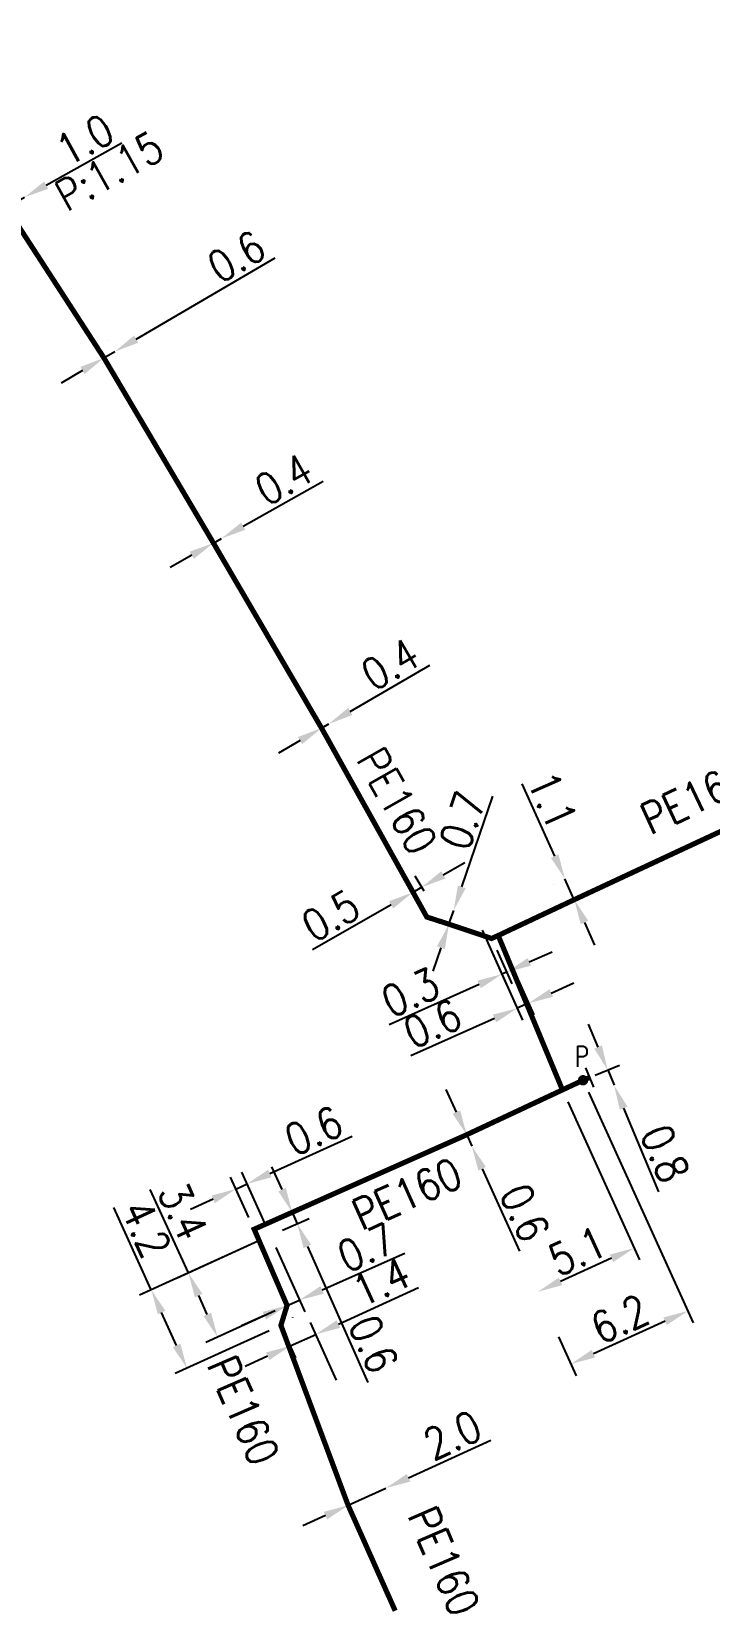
# Model space of a CAD drawing. Header units: millimetres. Extents: x 160996 to 162003, y 120996 to 122000.
# Drawn here: x 161484.8 to 161517.5, y 120999.9 to 121076.2 of the extents above; entities that cross this region are included whole.
import ezdxf
from ezdxf.enums import TextEntityAlignment as Align

# ---------------------------------------------------------------- set-up
doc = ezdxf.new("R2010")
doc.units = ezdxf.units.MM
doc.header["$PDMODE"] = 34
doc.linetypes.add('L_25_PE', pattern=[2000, 1000, 1000])
doc.layers.get('0').update_dxf_attribs({"linetype": 'CONTINUOUS'})
doc.layers.get('Defpoints').update_dxf_attribs({"linetype": 'CONTINUOUS'})
for name, color, linetype in [('L_150', 1, 'CONTINUOUS'), ('L_300', 7, 'CONTINUOUS'), ('L_340', 7, 'CONTINUOUS')]:
    doc.layers.add(name, color=color, linetype=linetype)
doc.styles.add('G_ROMANS', font='ROMANS.SHX', dxfattribs={"width": 0.75})
doc.styles.get("Standard").update_dxf_attribs({"font": 'romans.shx', "width": 0.85})
doc.dimstyles.get("Standard").update_dxf_attribs({"dimtxt": 1.5, "dimasz": 1.2, "dimexe": 0.625, "dimexo": 0.625, "dimgap": 0.25, "dimtad": 1, "dimdec": 1, "dimzin": 0, "dimdsep": 46, "dimtxsty": 'Standard', "dimcen": -0.5, "dimadec": 0, "dimazin": 0, "dimtfac": 1, "dimtdec": 1, "dimtmove": 0, "dimatfit": 3, "dimfxl": 0, "dimtolj": 1, "dimtzin": 0, "dimarcsym": 0})

# ---------------------------------------------------------------- blocks, each defined once
blk = doc.blocks.new('*D553')
at = {"layer": 'Defpoints', "color": 0, "linetype": 'Continuous', "transparency": 16777216}
for p in [(161496.351, 121018.114), (161492.381, 121016.304), (161497.142, 121014.737)]:
    blk.add_point(p, dxfattribs=at)
at = {"layer": 'L_150', "color": 0, "linetype": 'Continuous', "lineweight": -2, "transparency": 16777216}
for p, q in [((161492.381, 121016.304), (161490.543, 121020.338)), ((161495.783, 121017.854), (161491.812, 121016.045)), ((161493.293, 121014.302), (161492.878, 121015.212)), ((161496.573, 121014.478), (161493.222, 121012.951))]:
    blk.add_line(p, q, dxfattribs=at)
at = {"layer": 'L_150', "color": 0, "linetype": 'Continuous', "transparency": 16777216}
for points in [[(161493.06, 121015.295), (161492.696, 121015.129), (161492.381, 121016.304)], [(161493.475, 121014.385), (161493.111, 121014.219), (161493.79, 121013.21)]]:
    blk.add_solid(points, dxfattribs=at)
at = {"layer": 'L_150', "color": 0, "linetype": 'Continuous', "transparency": 16777216, "insert": (161492.123, 121019.282), "char_height": 1.5, "attachment_point": 5, "rotation": 294.49477}
blk.add_mtext('\\A1;3.4', dxfattribs=at)
blk = doc.blocks.new('*D554')
at = {"layer": 'Defpoints', "color": 0, "linetype": 'Continuous', "transparency": 16777216}
for p in [(161496.351, 121018.114), (161490.592, 121015.489), (161496.844, 121013.777)]:
    blk.add_point(p, dxfattribs=at)
at = {"layer": 'L_150', "color": 0, "linetype": 'Continuous', "lineweight": -2, "transparency": 16777216}
for p, q in [((161490.592, 121015.489), (161488.779, 121019.467)), ((161495.783, 121017.854), (161490.023, 121015.23)), ((161491.815, 121012.805), (161491.089, 121014.397)), ((161496.275, 121013.518), (161491.744, 121011.454))]:
    blk.add_line(p, q, dxfattribs=at)
at = {"layer": 'L_150', "color": 0, "linetype": 'Continuous', "transparency": 16777216}
for points in [[(161491.271, 121014.48), (161490.907, 121014.314), (161490.592, 121015.489)], [(161491.997, 121012.888), (161491.633, 121012.722), (161492.312, 121011.713)]]:
    blk.add_solid(points, dxfattribs=at)
at = {"layer": 'L_150', "color": 0, "linetype": 'Continuous', "transparency": 16777216, "insert": (161490.347, 121018.439), "char_height": 1.5, "attachment_point": 5, "rotation": 294.49477}
blk.add_mtext('\\A1;4.2', dxfattribs=at)
blk = doc.blocks.new('*D555')
at = {"layer": 'Defpoints', "color": 0, "linetype": 'Continuous', "transparency": 16777216}
for p in [(161496.351, 121018.114), (161497.738, 121014.998), (161497.142, 121014.737)]:
    blk.add_point(p, dxfattribs=at)
at = {"layer": 'L_150', "color": 0, "linetype": 'Continuous', "lineweight": -2, "transparency": 16777216}
for p, q in [((161496.606, 121017.542), (161497.992, 121014.427)), ((161498.834, 121015.486), (161502.828, 121017.262)), ((161497.144, 121014.734), (161497.738, 121014.998)), ((161496.047, 121014.246), (161494.951, 121013.758)), ((161497.396, 121014.166), (161497.398, 121014.163))]:
    blk.add_line(p, q, dxfattribs=at)
at = {"layer": 'L_150', "color": 0, "linetype": 'Continuous', "transparency": 16777216}
for points in [[(161498.753, 121015.668), (161498.915, 121015.303), (161497.738, 121014.998)], [(161495.966, 121014.429), (161496.129, 121014.063), (161497.144, 121014.734)]]:
    blk.add_solid(points, dxfattribs=at)
at = {"layer": 'L_150', "color": 0, "linetype": 'Continuous', "transparency": 16777216, "insert": (161500.973, 121017.532), "char_height": 1.5, "attachment_point": 5, "rotation": 23.98407}
blk.add_mtext('\\A1;0.7', dxfattribs=at)
blk = doc.blocks.new('*D556')
at = {"layer": 'Defpoints', "color": 0, "linetype": 'Continuous', "transparency": 16777216}
for p in [(161496.844, 121013.777), (161498.525, 121013.342), (161499.791, 121010.565)]:
    blk.add_point(p, dxfattribs=at)
at = {"layer": 'L_150', "color": 0, "linetype": 'Continuous', "lineweight": -2, "transparency": 16777216}
for p, q in [((161499.617, 121013.84), (161503.485, 121015.602)), ((161499.532, 121011.134), (161498.266, 121013.911)), ((161497.103, 121013.209), (161497.556, 121012.214)), ((161497.297, 121012.783), (161498.525, 121013.342)), ((161496.205, 121012.285), (161495.113, 121011.788))]:
    blk.add_line(p, q, dxfattribs=at)
at = {"layer": 'L_150', "color": 0, "linetype": 'Continuous', "transparency": 16777216}
for points in [[(161499.534, 121014.022), (161499.7, 121013.658), (161498.525, 121013.342)], [(161496.122, 121012.467), (161496.288, 121012.103), (161497.297, 121012.783)]]:
    blk.add_solid(points, dxfattribs=at)
at = {"layer": 'L_150', "color": 0, "linetype": 'Continuous', "transparency": 16777216, "insert": (161501.682, 121015.88), "char_height": 1.5, "attachment_point": 5, "rotation": 24.49477}
blk.add_mtext('\\A1;1.4', dxfattribs=at)
blk = doc.blocks.new('*D557')
at = {"layer": 'Defpoints', "color": 0, "linetype": 'Continuous', "transparency": 16777216}
for p in [(161501.907, 121005.92), (161501.907, 121005.92), (161500.087, 121005.091)]:
    blk.add_point(p, dxfattribs=at)
at = {"layer": 'L_150', "color": 0, "linetype": 'Continuous', "lineweight": -2, "transparency": 16777216}
for p, q in [((161502.999, 121006.417), (161506.977, 121008.23)), ((161500.087, 121005.091), (161501.907, 121005.92)), ((161498.995, 121004.593), (161497.903, 121004.096))]:
    blk.add_line(p, q, dxfattribs=at)
at = {"layer": 'L_150', "color": 0, "linetype": 'Continuous', "transparency": 16777216}
for points in [[(161502.916, 121006.599), (161503.082, 121006.235), (161501.907, 121005.92)], [(161498.912, 121004.775), (161499.078, 121004.411), (161500.087, 121005.091)]]:
    blk.add_solid(points, dxfattribs=at)
at = {"layer": 'L_150', "color": 0, "linetype": 'Continuous', "transparency": 16777216, "insert": (161505.119, 121008.482), "char_height": 1.5, "attachment_point": 5, "rotation": 24.49477}
blk.add_mtext('\\A1;2.0', dxfattribs=at)
blk = doc.blocks.new('L_340_07')
at = {"color": 0, "linetype": 'Continuous', "const_width": 0.25, "flags": 128}
blk.add_lwpolyline([(0, 0), (0.35, 0)], dxfattribs=at)
at = {"color": 0, "linetype": 'Continuous', "flags": 128}
blk.add_lwpolyline([(0.35, -0.5), (0.35, 0.5)], dxfattribs=at)
at = {"color": 0, "linetype": 'Continuous', "width": 0.75, "flags": 3}
for tag, p in [('DEF_LEG', (0.723, -3.465)), ('DEF_COUP', (0.723, -5.965)), ('DEF_TYPE', (0.723, -8.465))]:
    blk.add_attdef(tag, text='', height=1.2, dxfattribs=at).set_placement(p, align=Align.MIDDLE)
blk = doc.blocks.new('*D1247')
at = {"layer": 'Defpoints', "color": 0, "linetype": 'Continuous', "transparency": 16777216}
for p in [(161495.216, 121020.606), (161495.555, 121018.416), (161496.351, 121018.114)]:
    blk.add_point(p, dxfattribs=at)
at = {"layer": 'L_150', "color": 0, "linetype": 'Continuous', "lineweight": -2, "transparency": 16777216}
for p, q in [((161496.308, 121021.104), (161500.286, 121022.916)), ((161496.092, 121018.682), (161494.957, 121021.175)), ((161495.295, 121018.984), (161494.411, 121020.926)), ((161494.67, 121020.357), (161495.216, 121020.606)), ((161493.578, 121019.86), (161492.486, 121019.362))]:
    blk.add_line(p, q, dxfattribs=at)
at = {"layer": 'L_150', "color": 0, "linetype": 'Continuous', "transparency": 16777216}
for points in [[(161496.225, 121021.286), (161496.391, 121020.922), (161495.216, 121020.606)], [(161493.495, 121020.042), (161493.661, 121019.678), (161494.67, 121020.357)]]:
    blk.add_solid(points, dxfattribs=at)
at = {"layer": 'L_150', "color": 0, "linetype": 'Continuous', "transparency": 16777216, "insert": (161498.428, 121023.169), "char_height": 1.5, "attachment_point": 5, "rotation": 24.49477}
blk.add_mtext('\\A1;0.6', dxfattribs=at)
blk = doc.blocks.new('*D1248')
at = {"layer": 'Defpoints', "color": 0, "linetype": 'Continuous', "transparency": 16777216}
for p in [(161505.807, 121022.977), (161506.055, 121022.431), (161506.055, 121022.431)]:
    blk.add_point(p, dxfattribs=at)
at = {"layer": 'L_150', "color": 0, "linetype": 'Continuous', "lineweight": -2, "transparency": 16777216}
for p, q in [((161505.311, 121024.07), (161504.816, 121025.163)), ((161505.807, 121022.977), (161506.055, 121022.431)), ((161506.551, 121021.338), (161508.356, 121017.357))]:
    blk.add_line(p, q, dxfattribs=at)
at = {"layer": 'L_150', "color": 0, "linetype": 'Continuous', "transparency": 16777216}
for points in [[(161505.493, 121024.152), (161505.129, 121023.987), (161505.807, 121022.977)], [(161506.733, 121021.42), (161506.368, 121021.255), (161506.055, 121022.431)]]:
    blk.add_solid(points, dxfattribs=at)
at = {"layer": 'L_150', "color": 0, "linetype": 'Continuous', "transparency": 16777216, "insert": (161508.612, 121019.214), "char_height": 1.5, "attachment_point": 5, "rotation": 294.40017}
blk.add_mtext('\\A1;0.6', dxfattribs=at)
blk = doc.blocks.new('*D1249')
at = {"layer": 'Defpoints', "color": 0, "linetype": 'Continuous', "transparency": 16777216}
for p in [(161495.555, 121018.416), (161496.351, 121018.114), (161497.632, 121018.683)]:
    blk.add_point(p, dxfattribs=at)
at = {"layer": 'L_150', "color": 0, "linetype": 'Continuous', "lineweight": -2, "transparency": 16777216}
for p, q in [((161496.901, 121020.328), (161496.413, 121021.424)), ((161496.126, 121018.67), (161497.959, 121019.486)), ((161496.923, 121018.368), (161498.203, 121018.937)), ((161497.388, 121019.232), (161497.632, 121018.683)), ((161498.12, 121017.587), (161501.042, 121011.02))]:
    blk.add_line(p, q, dxfattribs=at)
at = {"layer": 'L_150', "color": 0, "linetype": 'Continuous', "transparency": 16777216}
for points in [[(161497.083, 121020.409), (161496.718, 121020.247), (161497.388, 121019.232)], [(161498.303, 121017.668), (161497.937, 121017.506), (161497.632, 121018.683)]]:
    blk.add_solid(points, dxfattribs=at)
at = {"layer": 'L_150', "color": 0, "linetype": 'Continuous', "transparency": 16777216, "insert": (161501.311, 121012.875), "char_height": 1.5, "attachment_point": 5, "rotation": 293.98407}
blk.add_mtext('\\A1;0.6', dxfattribs=at)
blk = doc.blocks.new('*D1250')
at = {"layer": 'Defpoints', "color": 0, "linetype": 'Continuous', "transparency": 16777216}
for p in [(161510.428, 121025.141), (161509.244, 121015.4), (161509.244, 121015.4)]:
    blk.add_point(p, dxfattribs=at)
at = {"layer": 'L_150', "color": 0, "linetype": 'Continuous', "lineweight": -2, "transparency": 16777216}
for p, q in [((161510.686, 121024.572), (161514.149, 121016.938)), ((161512.798, 121017.012), (161510.337, 121015.896))]:
    blk.add_line(p, q, dxfattribs=at)
at = {"layer": 'L_150', "color": 0, "linetype": 'Continuous', "transparency": 16777216}
for points in [[(161512.715, 121017.194), (161512.88, 121016.83), (161513.89, 121017.508)], [(161510.254, 121016.078), (161510.42, 121015.714), (161509.244, 121015.4)]]:
    blk.add_solid(points, dxfattribs=at)
at = {"layer": 'L_150', "color": 0, "linetype": 'Continuous', "transparency": 16777216, "insert": (161511.153, 121017.364), "char_height": 1.5, "attachment_point": 5, "rotation": 24.40017}
blk.add_mtext('\\A1;5.1', dxfattribs=at)
blk = doc.blocks.new('*D1251')
at = {"layer": 'Defpoints', "color": 0, "linetype": 'Continuous', "transparency": 16777216}
for p in [(161511.422, 121025.607), (161509.974, 121013.79), (161510.828, 121011.909)]:
    blk.add_point(p, dxfattribs=at)
at = {"layer": 'L_340', "color": 0, "linetype": 'Continuous', "lineweight": -2, "transparency": 16777216}
for p, q in [((161511.68, 121025.038), (161516.732, 121013.901)), ((161515.381, 121013.974), (161511.921, 121012.404)), ((161510.232, 121013.221), (161511.086, 121011.339))]:
    blk.add_line(p, q, dxfattribs=at)
at = {"layer": 'L_340', "color": 0, "linetype": 'Continuous', "transparency": 16777216}
for points in [[(161515.299, 121014.156), (161515.464, 121013.792), (161516.474, 121014.47)], [(161511.838, 121012.586), (161512.003, 121012.222), (161510.828, 121011.909)]]:
    blk.add_solid(points, dxfattribs=at)
at = {"layer": 'L_340', "color": 0, "linetype": 'Continuous', "transparency": 16777216, "insert": (161513.193, 121014.079), "char_height": 1.5, "attachment_point": 5, "rotation": 24.40017}
blk.add_mtext('\\A1;6.2', dxfattribs=at)
blk = doc.blocks.new('*D1252')
at = {"layer": 'Defpoints', "color": 0, "linetype": 'Continuous', "transparency": 16777216}
for p in [(161511.422, 121025.607), (161512.918, 121025.364), (161512.918, 121025.364)]:
    blk.add_point(p, dxfattribs=at)
at = {"layer": 'L_340', "color": 0, "linetype": 'Continuous', "lineweight": -2, "transparency": 16777216}
for p, q in [((161512.148, 121027.21), (161511.686, 121028.318)), ((161511.999, 121025.848), (161513.187, 121026.343)), ((161512.61, 121026.103), (161512.918, 121025.364)), ((161513.38, 121024.257), (161515.063, 121020.222))]:
    blk.add_line(p, q, dxfattribs=at)
at = {"layer": 'L_340', "color": 0, "linetype": 'Continuous', "transparency": 16777216}
for points in [[(161512.333, 121027.287), (161511.963, 121027.133), (161512.61, 121026.103)], [(161513.565, 121024.334), (161513.195, 121024.18), (161512.918, 121025.364)]]:
    blk.add_solid(points, dxfattribs=at)
at = {"layer": 'L_340', "color": 0, "linetype": 'Continuous', "transparency": 16777216, "insert": (161515.375, 121022.071), "char_height": 1.5, "attachment_point": 5, "rotation": 292.64379}
blk.add_mtext('\\A1;0.8', dxfattribs=at)
blk = doc.blocks.new('*D1253')
at = {"layer": 'Defpoints', "color": 0, "linetype": 'Continuous', "transparency": 16777216}
for p in [(161505.18, 121033.802), (161505.18, 121033.802), (161504.954, 121033.14)]:
    blk.add_point(p, dxfattribs=at)
at = {"layer": 'L_150', "color": 0, "linetype": 'Continuous', "lineweight": -2, "transparency": 16777216}
for p, q in [((161505.57, 121034.938), (161507.071, 121039.317)), ((161504.954, 121033.14), (161505.18, 121033.802)), ((161504.564, 121032.005), (161504.175, 121030.87))]:
    blk.add_line(p, q, dxfattribs=at)
at = {"layer": 'L_150', "color": 0, "linetype": 'Continuous', "transparency": 16777216}
for points in [[(161505.38, 121035.002), (161505.759, 121034.873), (161505.18, 121033.802)], [(161504.375, 121032.07), (161504.754, 121031.94), (161504.954, 121033.14)]]:
    blk.add_solid(points, dxfattribs=at)
at = {"layer": 'L_150', "color": 0, "linetype": 'Continuous', "transparency": 16777216, "insert": (161505.61, 121038.141), "char_height": 1.5, "attachment_point": 5, "rotation": 71.08217}
blk.add_mtext('\\A1;0.7', dxfattribs=at)
blk = doc.blocks.new('*D1254')
at = {"layer": 'Defpoints', "color": 0, "linetype": 'Continuous', "transparency": 16777216}
for p in [(161510.547, 121035.326), (161510.547, 121035.326), (161510.997, 121034.323)]:
    blk.add_point(p, dxfattribs=at)
at = {"layer": 'L_150', "color": 0, "linetype": 'Continuous', "lineweight": -2, "transparency": 16777216}
for p, q in [((161510.055, 121036.421), (161508.489, 121039.91)), ((161509.976, 121035.07), (161509.976, 121035.07)), ((161510.997, 121034.323), (161510.547, 121035.326)), ((161510.427, 121034.067), (161510.427, 121034.067)), ((161511.489, 121033.228), (161511.98, 121032.133))]:
    blk.add_line(p, q, dxfattribs=at)
at = {"layer": 'L_150', "color": 0, "linetype": 'Continuous', "transparency": 16777216}
for points in [[(161510.238, 121036.503), (161509.873, 121036.339), (161510.547, 121035.326)], [(161511.671, 121033.31), (161511.306, 121033.146), (161510.997, 121034.323)]]:
    blk.add_solid(points, dxfattribs=at)
at = {"layer": 'L_150', "color": 0, "linetype": 'Continuous', "transparency": 16777216, "insert": (161509.939, 121039.123), "char_height": 1.5, "attachment_point": 5, "rotation": 294.17504}
blk.add_mtext('\\A1;1.1', dxfattribs=at)
blk = doc.blocks.new('*D1255')
at = {"layer": 'Defpoints', "color": 0, "linetype": 'Continuous', "transparency": 16777216}
for p in [(161503.639, 121034.923), (161504.062, 121034.186), (161503.884, 121033.485)]:
    blk.add_point(p, dxfattribs=at)
at = {"layer": 'L_150', "color": 0, "linetype": 'Continuous', "lineweight": -2, "transparency": 16777216}
for p, q in [((161504.68, 121035.521), (161505.72, 121036.118)), ((161503.573, 121034.027), (161502.891, 121035.214)), ((161503.639, 121034.923), (161503.202, 121034.672)), ((161503.751, 121034.728), (161503.328, 121035.465)), ((161502.161, 121034.075), (161498.371, 121031.898))]:
    blk.add_line(p, q, dxfattribs=at)
at = {"layer": 'L_150', "color": 0, "linetype": 'Continuous', "transparency": 16777216}
for points in [[(161504.58, 121035.694), (161504.779, 121035.347), (161503.639, 121034.923)], [(161502.062, 121034.248), (161502.261, 121033.901), (161503.202, 121034.672)]]:
    blk.add_solid(points, dxfattribs=at)
at = {"layer": 'L_150', "color": 0, "linetype": 'Continuous', "transparency": 16777216, "insert": (161499.248, 121033.555), "char_height": 1.5, "attachment_point": 5, "rotation": 29.86423}
blk.add_mtext('\\A1;0.5', dxfattribs=at)
blk = doc.blocks.new('*D1256')
at = {"layer": 'Defpoints', "color": 0, "linetype": 'Continuous', "transparency": 16777216}
for p in [(161506.299, 121033.419), (161507.327, 121032.593), (161508.246, 121029.081)]:
    blk.add_point(p, dxfattribs=at)
at = {"layer": 'L_150', "color": 0, "linetype": 'Continuous', "lineweight": -2, "transparency": 16777216}
for p, q in [((161506.555, 121032.849), (161508.502, 121028.511)), ((161507.583, 121032.023), (161509.049, 121028.757)), ((161509.888, 121029.818), (161510.983, 121030.31)), ((161508.793, 121029.327), (161508.246, 121029.081)), ((161507.151, 121028.59), (161503.118, 121026.779))]:
    blk.add_line(p, q, dxfattribs=at)
at = {"layer": 'L_150', "color": 0, "linetype": 'Continuous', "transparency": 16777216}
for points in [[(161509.806, 121030.001), (161509.97, 121029.636), (161508.793, 121029.327)], [(161507.069, 121028.772), (161507.233, 121028.407), (161508.246, 121029.081)]]:
    blk.add_solid(points, dxfattribs=at)
at = {"layer": 'L_150', "color": 0, "linetype": 'Continuous', "transparency": 16777216, "insert": (161504.156, 121028.341), "char_height": 1.5, "attachment_point": 5, "rotation": 24.17504}
blk.add_mtext('\\A1;0.6', dxfattribs=at)
blk = doc.blocks.new('*D1257')
at = {"layer": 'Defpoints', "color": 0, "linetype": 'Continuous', "transparency": 16777216}
for p in [(161506.299, 121033.419), (161507.008, 121032.45), (161507.508, 121030.726)]:
    blk.add_point(p, dxfattribs=at)
at = {"layer": 'L_150', "color": 0, "linetype": 'Continuous', "lineweight": -2, "transparency": 16777216}
for p, q in [((161506.555, 121032.849), (161507.763, 121030.156)), ((161507.264, 121031.88), (161507.992, 121030.258)), ((161508.83, 121031.32), (161509.925, 121031.811)), ((161506.413, 121030.235), (161502.063, 121028.282)), ((161507.736, 121030.828), (161507.508, 121030.726))]:
    blk.add_line(p, q, dxfattribs=at)
at = {"layer": 'L_150', "color": 0, "linetype": 'Continuous', "transparency": 16777216}
for points in [[(161508.748, 121031.502), (161508.912, 121031.137), (161507.736, 121030.828)], [(161506.331, 121030.417), (161506.495, 121030.052), (161507.508, 121030.726)]]:
    blk.add_solid(points, dxfattribs=at)
at = {"layer": 'L_150', "color": 0, "linetype": 'Continuous', "transparency": 16777216, "insert": (161503.1, 121029.844), "char_height": 1.5, "attachment_point": 5, "rotation": 24.17504}
blk.add_mtext('\\A1;0.3', dxfattribs=at)
blk = doc.blocks.new('*D1258')
at = {"layer": 'Defpoints', "color": 0, "linetype": 'Continuous', "transparency": 16777216}
for p in [(161498.806, 121042.604), (161499.152, 121042.805), (161499.152, 121042.805)]:
    blk.add_point(p, dxfattribs=at)
at = {"layer": 'L_150', "color": 0, "linetype": 'Continuous', "lineweight": -2, "transparency": 16777216}
for p, q in [((161500.19, 121043.408), (161504.022, 121045.634)), ((161498.806, 121042.604), (161499.152, 121042.805)), ((161497.768, 121042.001), (161496.731, 121041.399))]:
    blk.add_line(p, q, dxfattribs=at)
at = {"layer": 'L_150', "color": 0, "linetype": 'Continuous', "transparency": 16777216}
for points in [[(161500.089, 121043.581), (161500.29, 121043.235), (161499.152, 121042.805)], [(161497.668, 121042.174), (161497.869, 121041.828), (161498.806, 121042.604)]]:
    blk.add_solid(points, dxfattribs=at)
at = {"layer": 'L_150', "color": 0, "linetype": 'Continuous', "transparency": 16777216, "insert": (161502.122, 121045.687), "char_height": 1.5, "attachment_point": 5, "rotation": 30.14875}
blk.add_mtext('\\A1;0.4', dxfattribs=at)
blk = doc.blocks.new('*D1259')
at = {"layer": 'Defpoints', "color": 0, "linetype": 'Continuous', "transparency": 16777216}
for p in [(161493.98, 121051.758), (161493.98, 121051.758), (161493.589, 121051.537)]:
    blk.add_point(p, dxfattribs=at)
at = {"layer": 'L_150', "color": 0, "linetype": 'Continuous', "lineweight": -2, "transparency": 16777216}
for p, q in [((161495.025, 121052.349), (161498.882, 121054.531)), ((161493.589, 121051.537), (161493.98, 121051.758)), ((161492.544, 121050.946), (161491.5, 121050.355))]:
    blk.add_line(p, q, dxfattribs=at)
at = {"layer": 'L_150', "color": 0, "linetype": 'Continuous', "transparency": 16777216}
for points in [[(161494.926, 121052.523), (161495.123, 121052.175), (161493.98, 121051.758)], [(161492.446, 121051.12), (161492.643, 121050.772), (161493.589, 121051.537)]]:
    blk.add_solid(points, dxfattribs=at)
at = {"layer": 'L_150', "color": 0, "linetype": 'Continuous', "transparency": 16777216, "insert": (161496.984, 121054.606), "char_height": 1.5, "attachment_point": 5, "rotation": 29.49565}
blk.add_mtext('\\A1;0.4', dxfattribs=at)
blk = doc.blocks.new('*D1260')
at = {"layer": 'Defpoints', "color": 0, "linetype": 'Continuous', "transparency": 16777216}
for p in [(161488.825, 121060.774), (161488.825, 121060.774), (161488.307, 121060.471)]:
    blk.add_point(p, dxfattribs=at)
at = {"layer": 'L_150', "color": 0, "linetype": 'Continuous', "lineweight": -2, "transparency": 16777216}
for p, q in [((161489.861, 121061.379), (161496.572, 121065.299)), ((161487.992, 121061.011), (161487.992, 121061.011)), ((161488.307, 121060.471), (161488.825, 121060.774)), ((161488.51, 121061.313), (161488.51, 121061.313)), ((161487.271, 121059.866), (161486.235, 121059.26))]:
    blk.add_line(p, q, dxfattribs=at)
at = {"layer": 'L_150', "color": 0, "linetype": 'Continuous', "transparency": 16777216}
for points in [[(161489.76, 121061.552), (161489.962, 121061.206), (161488.825, 121060.774)], [(161487.17, 121060.038), (161487.372, 121059.693), (161488.307, 121060.471)]]:
    blk.add_solid(points, dxfattribs=at)
at = {"layer": 'L_150', "color": 0, "linetype": 'Continuous', "transparency": 16777216, "insert": (161494.698, 121065.363), "char_height": 1.5, "attachment_point": 5, "rotation": 30.29515}
blk.add_mtext('\\A1;0.6', dxfattribs=at)
blk = doc.blocks.new('*D1261')
at = {"layer": 'Defpoints', "color": 0, "linetype": 'Continuous', "transparency": 16777216}
for p in [(161483.599, 121067.737), (161484.472, 121068.225), (161484.472, 121068.225)]:
    blk.add_point(p, dxfattribs=at)
at = {"layer": 'L_150', "color": 0, "linetype": 'Continuous', "lineweight": -2, "transparency": 16777216}
for p, q in [((161485.519, 121068.811), (161489.176, 121070.855)), ((161483.599, 121067.737), (161484.472, 121068.225)), ((161482.551, 121067.151), (161481.504, 121066.566))]:
    blk.add_line(p, q, dxfattribs=at)
at = {"layer": 'L_150', "color": 0, "linetype": 'Continuous', "transparency": 16777216}
for points in [[(161485.421, 121068.985), (161485.617, 121068.636), (161484.472, 121068.225)], [(161482.454, 121067.326), (161482.649, 121066.977), (161483.599, 121067.737)]]:
    blk.add_solid(points, dxfattribs=at)
at = {"layer": 'L_150', "color": 0, "linetype": 'Continuous', "transparency": 16777216, "insert": (161487.383, 121070.999), "char_height": 1.5, "attachment_point": 5, "rotation": 29.21041}
blk.add_mtext('\\A1;1.0', dxfattribs=at)
blk = doc.blocks.new('L_300_12')
at = {"color": 0, "linetype": 'Continuous', "const_width": 0.248, "flags": 128}
blk.add_lwpolyline([(-0.126, 0, 1), (0.126, 0, 1)], format="xyb", close=True, dxfattribs=at)
at = {"linetype": 'Continuous', "style": 'G_ROMANS', "width": 0.75}
blk.add_attdef('P', text='', height=1, dxfattribs=at).set_placement((0, 1.331), align=Align.MIDDLE_CENTER)
at = {"color": 0, "linetype": 'Continuous', "width": 0.75, "flags": 3}
for tag, p in [('DEF_LEG', (0, -5)), ('DEF_COUP', (0, -7.5)), ('DEF_TYPE', (0, -10))]:
    blk.add_attdef(tag, text='', height=1.2, dxfattribs=at).set_placement(p, align=Align.MIDDLE)

msp = doc.modelspace()

# ---------------------------------------------------------------- linework, layer by layer
at = {"layer": 'L_150', "linetype": 'L_25_PE', "const_width": 0.25, "flags": 128}
for points in [[(161448.559, 121141.006), (161457.478, 121132.664), (161464.908, 121126.312), (161468.506, 121123.179), (161473.174, 121119.676), (161477.237, 121115.824), (161481.02, 121112.604), (161495.177, 121099.992), (161503.961, 121092.3), (161511.962, 121085.36), (161524.369, 121074.573), (161535.998, 121064.359), (161542.694, 121058.396), (161548.271, 121052.809), (161548.425, 121052.196), (161547.934, 121050.451), (161547.015, 121050.058), (161546.095, 121049.664), (161534.777, 121044.832), (161529.795, 121042.852), (161525.629, 121040.914), (161521.109, 121039.04), (161510.997, 121034.323), (161510.997, 121034.323), (161507.327, 121032.593), (161507.008, 121032.45), (161504.954, 121033.14), (161503.884, 121033.485), (161503.884, 121033.485), (161498.806, 121042.604), (161493.589, 121051.537), (161488.307, 121060.471), (161483.599, 121067.737), (161476.451, 121080.351), (161474.449, 121083.989), (161464.881, 121100.648), (161458.039, 121111.767), (161453.62, 121119.058), (161448.872, 121126.713), (161448.872, 121126.713)], [(161510.428, 121025.141), (161507.327, 121032.593)], [(161502.358, 121000), (161500.087, 121005.091), (161496.844, 121013.777), (161497.142, 121014.737), (161495.555, 121018.416), (161505.807, 121022.977), (161511.422, 121025.607), (161511.422, 121025.607)]]:
    msp.add_lwpolyline(points, dxfattribs=at)

# ---------------------------------------------------------------- block references
at = {"layer": 'L_300', "ltscale": 0.5}
ref = msp.add_blockref('L_300_12', (161511.422, 121025.607), dxfattribs=dict(at, rotation=22.6437854614664))
ref.add_attrib('P', 'P', dxfattribs={"layer": '0', "linetype": 'Continuous', "height": 1, "style": 'G_ROMANS', "width": 0.75}).set_placement((161511.357, 121026.754), align=Align.MIDDLE_CENTER)
at = {"layer": 'L_340', "rotation": 22.64378546115736}
msp.add_blockref('L_340_07', (161511.422, 121025.607), dxfattribs=at)

# ---------------------------------------------------------------- texts
at = {"layer": 'L_150', "linetype": 'Continuous', "width": 0.85}
for s, rotation, p in [('P:1.15', 29.21041, (161486.521, 121067.489)), ('PE160', 299.53926, (161500.448, 121041.096)), ('PE160', 25.00744, (161514.674, 121037.43)), ('PE160', 23.98407, (161500.74, 121018.329)), ('PE160', 293.56331, (161493.254, 121011.88)), ('PE160', 293.56331, (161502.922, 121004.608))]:
    msp.add_text(s, height=1.5, rotation=rotation, dxfattribs=at).set_placement(p)

# ---------------------------------------------------------------- dimensions: what is measured, and where the dimension line sits
at = {"layer": 'L_150', "linetype": 'Continuous'}
for base, p1, p2, angle, picture, middle in [((161484.472, 121068.225), (161483.599, 121067.737), (161484.472, 121068.225), 209.21041, '*D1261', (161487.871, 121070.126)), ((161488.825, 121060.774), (161488.307, 121060.471), (161488.825, 121060.774), 210.29515, '*D1260', (161495.202, 121064.5)), ((161493.98, 121051.758), (161493.589, 121051.537), (161493.98, 121051.758), 209.49565, '*D1259', (161497.476, 121053.736)), ((161499.152, 121042.805), (161498.806, 121042.604), (161499.152, 121042.805), 210.14875, '*D1258', (161502.625, 121044.822)), ((161510.547, 121035.326), (161510.997, 121034.323), (161510.547, 121035.326), 294.17504, '*D1254', (161509.026, 121038.713)), ((161505.18, 121033.802), (161504.954, 121033.14), (161505.18, 121033.802), 251.08217, '*D1253', (161506.556, 121037.817)), ((161503.639, 121034.923), (161503.884, 121033.485), (161504.062, 121034.186), 209.86423, '*D1255', (161499.746, 121032.688)), ((161507.507537, 121030.726057), (161507.007711, 121032.449979), (161506.2986, 121033.4192), 24.17504, '*D1257', (161503.50942, 121028.931325)), ((161508.246, 121029.081), (161507.327, 121032.593), (161506.299, 121033.419), 24.17504, '*D1256', (161504.565, 121027.429)), ((161506.055, 121022.431), (161505.807, 121022.977), (161506.055, 121022.431), 114.40017, '*D1248', (161507.701, 121018.801)), ((161509.244, 121015.4), (161510.428, 121025.141), (161509.244, 121015.4), 24.40017, '*D1250', (161511.566, 121016.453)), ((161495.216, 121020.606), (161495.555, 121018.416), (161496.351, 121018.114), 204.49477, '*D1247', (161498.843, 121022.259)), ((161497.632, 121018.683), (161495.555, 121018.416), (161496.351, 121018.114), 113.98407, '*D1249', (161500.397, 121012.469)), ((161492.381, 121016.304), (161497.142, 121014.737), (161496.351, 121018.114), 294.49477, '*D553', (161491.213, 121018.867)), ((161490.592, 121015.489), (161496.844, 121013.777), (161496.351, 121018.114), 294.49477, '*D554', (161489.437, 121018.024)), ((161497.738, 121014.998), (161497.142, 121014.737), (161496.351, 121018.114), 203.98407, '*D555', (161501.379, 121016.618)), ((161498.525, 121013.342), (161496.844, 121013.777), (161499.791, 121010.565), 204.49477, '*D556', (161502.097, 121014.97)), ((161501.907, 121005.92), (161500.087, 121005.091), (161501.907, 121005.92), 204.49477, '*D557', (161505.534, 121007.572))]:
    dim = msp.add_linear_dim(base=base, p1=p1, p2=p2, angle=angle, dimstyle='Standard', dxfattribs=at)
    dim.commit()
    dim.dimension.update_dxf_attribs({"geometry": picture, "text_midpoint": middle, "dimtype": 160})
at = {"layer": 'L_340', "linetype": 'Continuous'}
for base, p2, angle, picture, middle in [((161512.918, 121025.364), (161512.918, 121025.364), 112.64379, '*D1252', (161514.453, 121021.686)), ((161510.828, 121011.909), (161509.974, 121013.79), 24.40017, '*D1251', (161513.606, 121013.169))]:
    dim = msp.add_linear_dim(base=base, p1=(161511.422, 121025.607), p2=p2, angle=angle, dimstyle='Standard', dxfattribs=at)
    dim.commit()
    dim.dimension.update_dxf_attribs({"geometry": picture, "text_midpoint": middle, "dimtype": 160})

doc.saveas('drawing.dxf')
